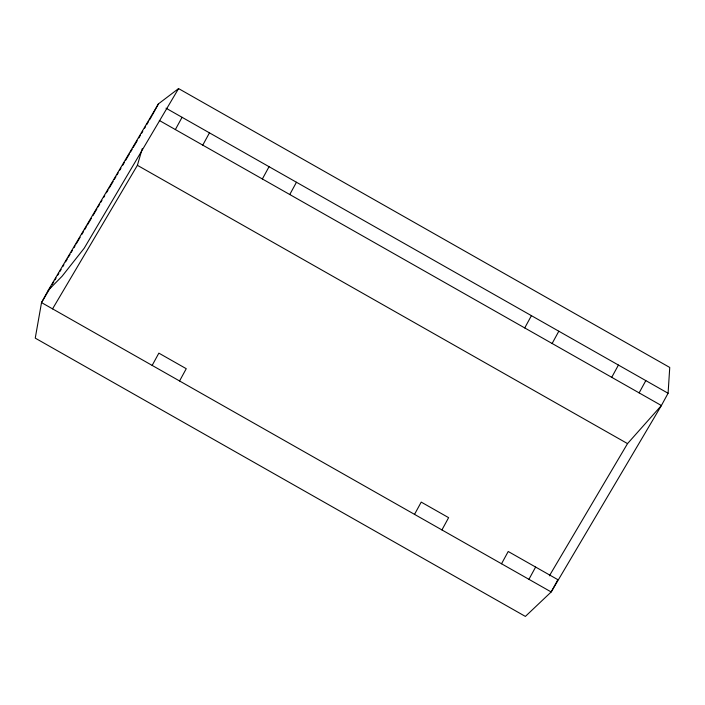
<?xml version="1.0" encoding="UTF-8"?>
<svg xmlns="http://www.w3.org/2000/svg" width="705" height="705" viewBox="0 0 705 705"><rect width="100%" height="100%" fill="white"/><g stroke="black" fill="none" stroke-linecap="round" stroke-linejoin="round"><path stroke-width="1.06" d="M668.084 393.249L669.75 367.455L178.568 88.583L158.422 103.882L48.222 290.328L41.524 302.595L35.25 338.136L525.384 616.417L551.187 591.962L661.396 405.525L668.084 393.249L165.983 108.173M52.558 308.861L137.396 165.322L142.278 148.588M152.245 115.206L158.422 103.882M175.36 129.57L182.057 117.303M202.767 145.133L209.456 132.857M152.157 365.41L158.854 353.135L186.252 368.697L179.563 380.964M262.366 178.964L269.054 166.697M289.764 194.527L296.452 182.251M414.531 514.368L421.22 502.101L448.618 517.655L441.929 529.931M524.731 327.931L531.42 315.664M552.13 343.485L558.818 331.218M501.528 563.771L508.217 551.495L557.884 579.695L551.187 591.962L41.524 302.595L51.042 286.503M611.728 377.325L618.417 365.058M528.926 579.325L535.615 567.058M639.127 392.879L645.815 380.612M52.161 284.617L53.836 281.771M54.955 279.885L56.074 277.99M57.748 275.153L58.867 273.258M59.987 271.363L61.106 269.469M62.789 266.631L63.908 264.736M65.583 261.899L67.257 259.061M68.376 257.166L70.059 254.329M71.179 252.434L72.298 250.539M73.972 247.702L75.091 245.807M76.21 243.921L80.123 237.294M81.806 234.457L83.481 231.61M84.6 229.724L86.283 226.887M87.402 224.992L91.315 218.365M92.989 215.527L96.911 208.9M98.03 207.006L99.705 204.168M100.824 202.273L101.943 200.387M103.626 197.541L104.737 195.655M106.42 192.809L108.094 189.971M109.213 188.076L113.135 181.458M114.254 179.563L115.928 176.726M117.048 174.831L118.167 172.936M119.841 170.099L120.96 168.204M122.644 165.367L124.318 162.529M125.437 160.634L129.359 154.007M130.469 152.113L132.152 149.275M133.271 147.38L137.184 140.762M138.867 137.924L140.542 135.078M141.661 133.192L142.78 131.297M144.454 128.46L145.574 126.565M146.693 124.67L148.376 121.833M149.495 119.938L151.734 116.149M178.568 88.583L84.212 248.213L62.102 276.228L48.222 290.328M549.389 575.809L627.529 443.604L661.396 405.525L159.295 120.449M137.396 165.322L627.529 443.604"/></g></svg>
